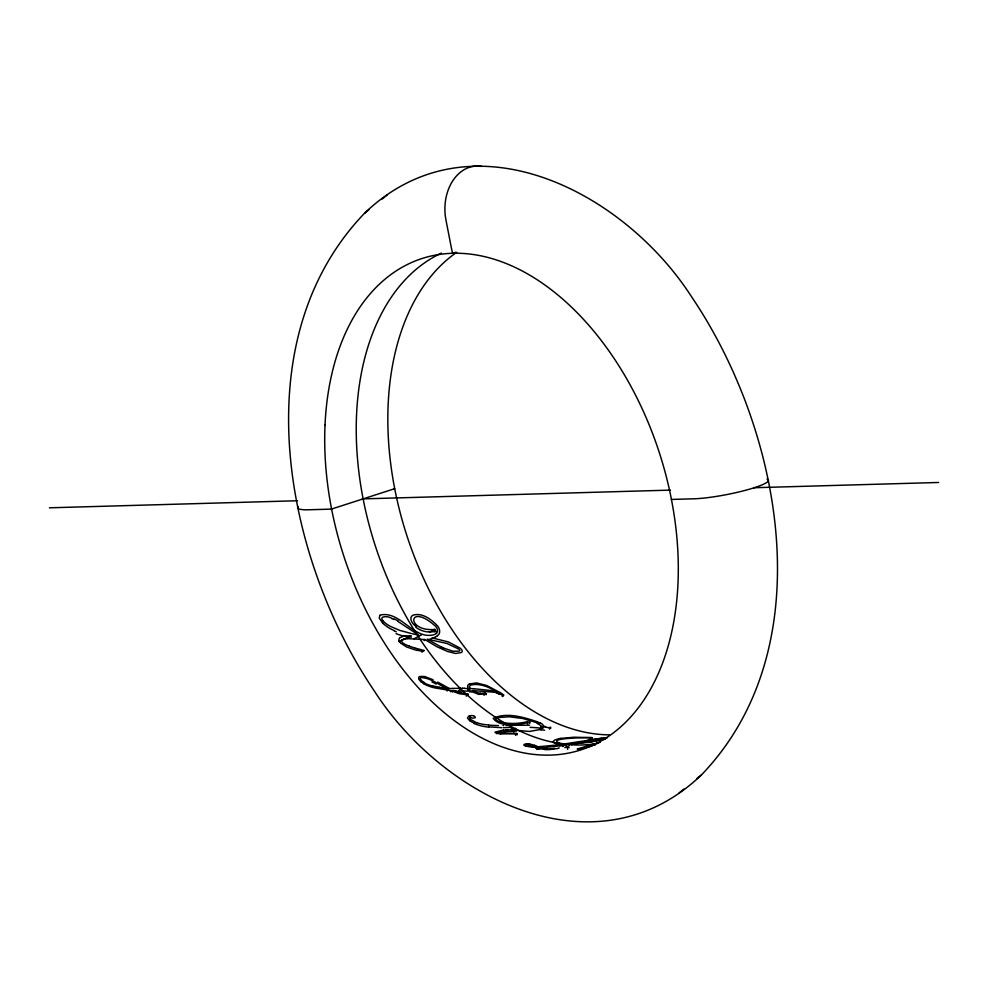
<?xml version="1.0" encoding="UTF-8"?>
<svg xmlns="http://www.w3.org/2000/svg" width="988" height="988" viewBox="0 0 988 988"><rect width="100%" height="100%" fill="white"/><g stroke="black" fill="none" stroke-linecap="round" stroke-linejoin="round"><path stroke-width="1.48" d="M424.445 640.582L424.371 639.631M516.082 731.528L516.106 730.305L529.506 731.466L539.991 729.527M513.822 732.157L513.797 729.724A6.002 2.433 4.2 0 0 513.204 729.724L511.451 729.836M529.778 723.401L529.692 722.129M504.609 732.849L504.646 731.663L511.08 731.466A10.411 4.273 4.1 0 0 512.809 731.268L516.045 730.33M527.617 724.056L527.728 721.598C517.934 724.031 505.967 724.377 497.075 720.746M511.685 729.687L511.796 727.316L510.71 727.39M471.362 721.685L469.658 720.623L470.498 717.14L469.806 718.153L470.659 719.499L476.599 722.722M502.188 696.503L503.633 694.984L501.225 693.181L486.763 685.524L476.599 682.93L469.362 683.918M503.324 695.898L503.633 694.984M498.903 694.255C493.136 688.068 479.192 682.461 470.597 685.166M486.108 694.737C486.22 691.798 481.65 693.774 480.329 693.317M485.034 692.996L483.959 695.342M461.594 692.983L468.016 694.169L466.25 696.12M467.299 695.503L468.016 694.169M577.387 748.929L598.16 742.791M471.634 691.946L472.548 690.575L493.765 692.168M469.905 692.205L470.659 690.847L469.3 690.908M472.462 688.661L470.177 688.5L468.633 691.192M468.868 684.227C465.644 685.944 470.041 689.5 466.966 691.341M462.693 688.352L460.445 688.34L458.518 691.39M452.294 692.069L453.406 690.377A25.54 16.426 20.1 0 0 455.666 691.205M418.727 677.126L418.739 679.188L420.764 681.609M450.293 691.736L451.022 690.649L459.012 693.65L466.966 694.799M447.095 690.958L448.96 688.29L437.709 682.091M364.597 213.173C242.035 340.811 284.272 558.208 374.674 691.526C442.501 796.785 595.307 876.48 701.48 774.888C824.054 647.251 781.804 429.842 691.402 296.524C623.576 191.277 470.77 111.582 364.597 213.173L369.426 209.271M379.923 615.302L379.231 618.105L382.578 622.946M380.121 615.129C399.066 610.337 412.354 637.186 430.509 635.296A16.524 11.609 38.4 0 0 436.523 633.37M415.232 648.079L424.111 650.499L422.123 651.882M400.004 637.606L404.018 636.099L411.169 635.667L403.265 639.656M382.109 199.045L387.061 195.044M679.015 793.018L683.968 789.017M696.651 778.791L701.48 774.888M437.412 635.778C441.76 632.962 438.956 626.874 436.918 625.293M437.19 635.939L434.905 637.359M470.177 685.437L469.312 686.833L470.177 688.5M461.137 652.611L455.567 653.463L447.403 651.413L437.017 646.782L424.815 639.52L407.562 638.68M459.198 651.104L453.01 651.265L443.069 647.869M468.683 716.152L467.472 718.054L469.658 720.623M430.027 631.925L434.732 629.344L435.794 631.27L434.844 631.789M398.794 641.434L400.412 641.163M428.854 639.891L432.411 637.989A9.67 6.755 37.1 0 0 434.881 637.322M414.058 638.742L421.357 634.951M401.128 640.78L402.548 640.026M544.956 727.131L549.452 727.761L550.625 727.143L550.687 728.489M421.703 651.747L424.111 650.499M419.492 676.484L424.581 676.459L433.053 679.756M420.703 677.595C430.323 677.558 438.586 684.808 447.107 688.599M423.988 639.952L424.815 639.52M500.373 733.985L517.082 733.59L517.095 734.85M560.32 743.396C543.585 737.777 590.145 737.505 592.01 737.653L592.207 738.715M569.039 747.805L568.841 746.743L567.248 747.249L567.655 749.398M455.616 252.311L452.677 253.249A43.657 32.863 88.4 0 1 451.417 248.087L445.946 219.941A43.657 32.863 88.4 0 1 481.712 166.441M497.853 732.38L504.646 731.663M529.815 722.166C518.848 724.797 499.286 727.576 493.197 718.288C506.659 712.052 523.319 717.09 536.842 721.635M595.159 745.1L594.171 745.384M592.207 745.94L579.758 748.904M403.363 639.273L407.241 638.705M599.407 742.47L600.247 742.26M605.125 738.826L593.85 741.173M605.212 739.16L590.775 742.087M486.454 693.947L478.661 694.379L471.474 691.415M559.69 738.579L559.504 738.616A12.918 3.532 -4 0 0 557.454 739.16L555.972 739.604A12.041 3.335 -3.9 0 0 554.515 740.234C550.39 742.581 556.899 744.162 559.418 744.125M560.616 738.407L574.053 737.221L592.01 737.653M593.603 741.21L591.577 741.556M585.378 741.358L571.496 743.705L571.682 744.754M561.876 744.372L562.456 746.397M567.915 744.495L562.74 745.335M568.792 744.347L590.392 742.149M559.245 744.804L538.25 746.767M562.592 745.347L561.493 745.532M561.233 745.57L560.455 745.693M590.577 741.716L571.496 743.705M560.245 745.718L559.616 745.817M583.402 741.025L565.926 743.717L566.272 745.779M559.122 745.891L555.454 746.397M586.847 740.506L597.616 738.913M579.363 748.966L577.424 749.04M564.827 747.607L565.63 747.484M567.013 746.977L565.791 747.138M434.794 629.455C405.142 631.912 408.328 601.778 435.239 625.997M555.071 746.446L546.475 747.274M557.751 748.546L551.44 749.225M558.43 748.015L559.208 747.928M554.663 748.422L552.786 748.595M510.253 727.415L509.425 727.464M508.981 727.489L503.188 727.687M503.386 730.009L494.951 732.157L496.705 733.59M563.012 744.285L563.568 746.335M511.105 729.86L507.943 729.897M465.904 691.032L460.087 691.094M49.4 507.807L297.512 500.743M362.238 498.903L670.457 490.11M753.671 487.739L938.6 482.477M508.684 725.365L506.078 725.427M511.08 725.316L529.593 725.18M460.445 688.34L452.516 688.389M509.388 725.353L510.339 725.328M503.67 725.476L502.929 725.488M505.967 729.91L507.795 729.897M498.508 725.55L488.751 725.229M501.694 727.687L488.788 726.859M517.082 733.59L503.324 733.182M464.409 688.377L468.51 688.685M502.373 733.158L501.089 733.108M429.891 631.69L429.187 631.653M526.666 744.569L526.703 744.569A2.137 0.655 -2.1 0 0 526.147 744.544M546.772 748.793L545.265 748.682M474.512 688.784L490.937 690.55L499.236 693.378M474.092 688.76L473.178 688.71M562.666 743.631L560.739 743.458M544.907 749.361L543.561 749.237M451.022 690.649L434.214 687.796A30.134 20.291 24.3 0 1 423.901 683.869M532.841 747.261L536.669 747.496L536.941 749.447M532.779 747.249L527.407 746.409M544.746 748.62L541.609 748.089M543.054 749.176L540.078 748.62M432.411 637.989L448.453 641.953L460.198 648.14M441.587 687.697L446.514 688.475A14.165 8.373 21.3 0 1 447.107 688.562M441.303 687.66L439.215 687.327M532.631 746.508L528.741 745.767M461.421 692.959L460.692 692.81A16.067 9.707 19.7 0 1 459.951 692.6L455.777 691.341M418.628 635.099L398.016 621.477M417.838 634.926L417.121 634.79M416.405 634.629L411.922 633.654M531.272 744.446C528.296 742.606 519.083 744.742 526.765 746.261M411.094 633.456L399.757 630.393L391.372 626.824A26.318 20.464 47.3 0 1 383.393 621.464M435.782 686.648L432.571 685.833M531.816 744.569L534.693 745.36M535.916 746.903L534.804 746.595A30.307 10.695 -7.4 0 0 536.225 746.669M414.688 647.93L409.378 646.238M530.741 745.31L532.816 745.965M534.693 746.57L532.915 746.002M513.278 729.576L512.426 729.255A3.297 1.396 5.1 0 1 511.414 728.687M514.55 728.823L513.637 728.415M535.027 722.154L522.825 718.511L509.326 716.757L497.631 717.621L495.593 718.918L496.717 720.561M391.964 618.574C388.679 615.697 377.577 615.672 383.517 621.304M537.311 721.82L539.707 722.895M535.891 722.512L537.892 723.414M474.524 723.228L472.103 722.08M396.349 631.826L394.187 630.85M394.064 619.488L393.162 619.093A49.079 33.641 43.6 0 0 391.964 618.476M441.241 647.041L427.187 639.137L447.045 643.497L458.815 649.091M424.63 682.733L424.544 682.671A14.808 9.868 24.8 0 1 424.099 682.412L422.382 681.238M423.852 683.733L422.531 682.918M421.703 682.338L420.987 681.782M416.331 626.688L415.466 625.984M401.029 643.349L406.5 646.942L414.898 649.82A70.531 52.006 38.5 0 0 417.208 650.363M413.898 624.589C412.614 623.7 408.649 618.031 412.342 615.499A7.879 5.755 45.6 0 1 412.576 615.339C421.333 612.214 430.398 618.673 436.387 624.7M400.473 642.78L400.202 642.447A5.397 3.878 38.4 0 1 399.461 641.286M435.696 626.503L436.251 627.182A6.311 4.372 40.6 0 1 437.264 629.047A6.373 4.434 40.3 0 1 436.424 633.259M590.305 738.209L590.491 739.271M569.014 744.31L569.199 745.36M538.868 747.385L539.152 749.349M538.398 746.817L538.67 748.768M537.904 748.496L537.645 746.558L535.237 745.532A21.378 5.076 0.5 0 0 534.644 745.372M549.452 727.761L549.513 729.119M542.955 726.872L542.992 728.193M543.314 726.081L543.338 727.403M541.004 725.933L541.078 729.86M515.613 734.146L515.625 735.405M671.358 499.36A43.657 6.15 -11 0 0 674.668 499.348L693.724 498.804A43.657 6.15 -11 0 0 745.94 490.172A43.657 6.15 -11 0 0 767.009 479.057M393.669 488.69A43.657 6.15 -11 0 1 394.718 488.69L331.56 509.042A43.657 6.15 -11 0 1 327.769 509.228L308.701 509.771A43.657 6.15 -11 0 1 298.228 506.548M609.497 734.85A258.226 166.033 72.1 0 1 405.969 532.816A258.226 166.033 72.1 0 1 456.728 252.311M598.617 743.235A258.226 166.033 72.1 0 1 374.823 544.376A258.226 166.033 72.1 0 1 441.488 253.089M538.633 749.237A45.905 15.981 -15.6 0 1 535.595 747.941M551.316 749.41A16.5 4.495 -8.9 0 1 544.598 749.546M552.7 748.805A15.783 4.335 -8.3 0 1 546.45 749.028M540.757 748.521A37.643 12.869 -13.3 0 1 538.102 747.718M546.352 747.657A25.466 8.386 -7 0 1 538.398 747.768M603.717 738.024A16.561 1.433 -9.6 0 1 607.435 737.616M597.826 738.789A27.615 2.174 -9.3 0 1 603.347 738.036M583.414 741.778A68.407 3.409 -8.6 0 1 586.23 741.358M565.605 743.952A24.576 7.41 -10.1 0 1 562.37 743.853M559.714 738.592A14.178 3.816 -4.1 0 1 560.641 738.419M562.678 744.656A16.882 4.952 -9.8 0 1 558.788 744.409M584.785 740.926A47.72 3.557 -9.5 0 1 601.927 738.209M600.432 739.024A16.302 1.309 -9.8 0 1 606.546 738.234M591.651 741.395A48.56 12.35 -12 0 1 590.651 741.556M534.557 746.446A36.754 13.783 -8.4 0 1 533.014 746.249M527.765 746.335A14.252 5.644 -9.3 0 1 524.85 745.224M527.296 744.248A10.016 2.927 -1.9 0 1 531.075 745.236M399.732 641.62A46.275 28.282 49.4 0 1 398.658 641.385M394.237 630.579A32.604 25.293 46.4 0 1 382.529 623.008M411.465 637.137A47.498 36.964 46.3 0 1 396.04 633.641M399.337 641.249A4.607 3.285 40 0 1 399.671 637.853M422.889 651.327A94.502 69.753 38.6 0 1 417.195 650.24M409.378 646.078A17.216 12.646 38.7 0 1 402.511 642.731M402.128 642.015A2.149 1.531 38.6 0 1 401.4 640.632M401.264 640.397A5.039 3.569 39 0 1 403.437 639.458M461.087 648.906A3.779 2.507 30.5 0 1 461.717 652.364M415.54 625.886A17.858 13.449 42.6 0 1 414.021 624.552M429.261 631.95A21.205 16.29 42.6 0 1 415.923 627.38M435.832 631.357A38.186 27.17 39.8 0 1 429.941 631.851M459.593 649.771A1.717 1.136 31.6 0 1 459.791 650.573M443.13 647.671A72.235 56.365 36.6 0 1 441.303 646.844M394.126 618.945A53.117 35.741 42.9 0 1 398.139 620.946M537.386 723.549A12.659 4.495 6.9 0 1 540.819 725.933M530.099 727.341A50.462 12.98 3.7 0 1 539.88 728.033M488.714 724.982A24.651 12.634 8.4 0 1 476.624 722.697M474.092 717.98A2.371 1.21 11.3 0 1 470.387 717.165M474.302 716.201A2.581 1.297 11.3 0 1 475.055 717.807M469.337 715.991A4.224 2.112 12.2 0 1 473.758 715.892M488.764 727.156A30.875 17.154 6.9 0 1 474.215 723.611M511.031 727.699A3.297 1.396 5.1 0 1 511.537 727.217M503.51 730.181A28.22 11.078 4.5 0 1 506.066 730.083M500.348 733.738A15.153 6.521 4.4 0 1 496.791 733.405M501.138 733.355A15.857 7.373 4.7 0 1 497.878 733.145M497.952 732.849A1.507 0.642 4.7 0 1 497.582 732.787M543.017 726.872A13.264 4.903 1.7 0 1 539.819 729.465M543.499 726.341A47.115 12.066 3.9 0 1 545.598 726.625M539.905 729.539A42.336 6.644 6.1 0 1 544.598 730.181M540.041 722.808A13.597 5.125 4.4 0 1 543.585 726.094M515.514 729.107A4.397 1.828 4 0 1 514.797 728.885M515.316 728.242A2.013 0.815 5 0 1 515.538 729.144M460.26 691.526A29.591 18.574 21.5 0 1 453.443 690.834M480.23 693.206A9.263 5.298 17.7 0 1 472.573 690.476M493.753 692.119A14.45 7.583 16.2 0 1 502.694 695.478M462.631 688.241A76.916 44.139 19.3 0 1 464.36 688.265M452.578 688.55A91.279 58.416 23.6 0 1 449.021 688.451M431.941 681.955A66.814 28.714 25.6 0 1 436.227 684.116M439.191 687.203A42.546 27.775 24.2 0 1 435.77 686.512M432.571 686.03A24.7 16.845 25.1 0 1 424.544 683.128M421.617 680.361A3.186 2.087 25.3 0 1 420.073 678.213M325.027 424.939A258.226 166.033 72.1 0 0 580.339 750.077A258.226 166.033 72.1 0 0 599.012 337.6A258.226 166.033 72.1 0 0 325.027 424.939"/></g></svg>
